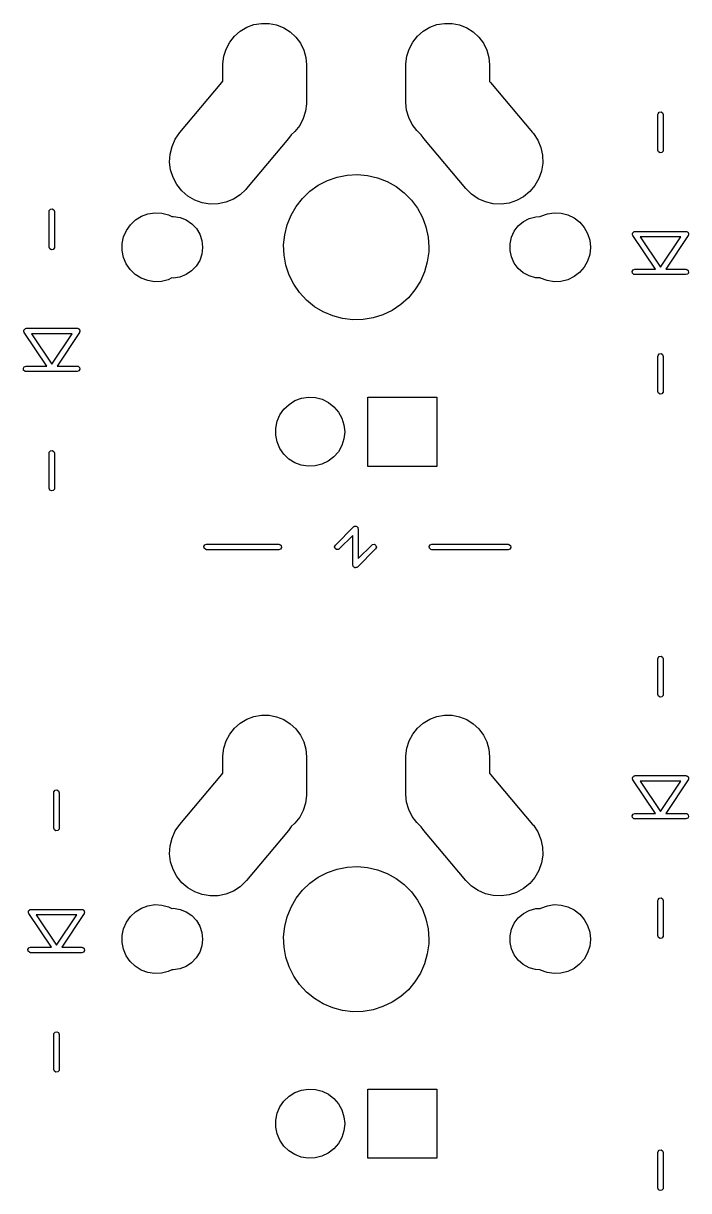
# Model space of a CAD drawing. Extents: x 0 to 132, y -20 to 105.
# Drawn here: x 94.83 to 113.15, y 42.56 to 74.7 of the extents above; entities that cross this region are included whole.
import ezdxf

# ---------------------------------------------------------------- set-up
doc = ezdxf.new("R2010")
doc.units = 0
doc.layers.add('BLACK', color=7, linetype='CONTINUOUS')

msp = doc.modelspace()

# ---------------------------------------------------------------- linework, layer by layer
at = {"layer": 'BLACK', "linetype": 'CONTINUOUS'}
for p, q in [((100.8, 74.4801), (100.981, 74.5877)), ((100.981, 74.5877), (101.178, 74.6606)), ((101.178, 74.6606), (101.386, 74.6962)), ((101.386, 74.6962), (101.596, 74.6934)), ((101.596, 74.6934), (101.803, 74.6524)), ((101.803, 74.6524), (101.998, 74.5744)), ((101.998, 74.5744), (102.176, 74.4621)), ((105.84, 74.4801), (106.021, 74.5877)), ((106.021, 74.5877), (106.218, 74.6606)), ((106.218, 74.6606), (106.426, 74.6962)), ((106.426, 74.6962), (106.636, 74.6934)), ((106.636, 74.6934), (106.843, 74.6524)), ((106.843, 74.6524), (107.038, 74.5744)), ((107.038, 74.5744), (107.216, 74.4621)), ((100.512, 74.1761), (100.642, 74.3414)), ((100.642, 74.3414), (100.8, 74.4801)), ((102.176, 74.4621), (102.331, 74.3192)), ((102.331, 74.3192), (102.457, 74.1506)), ((105.552, 74.1761), (105.682, 74.3414)), ((105.682, 74.3414), (105.84, 74.4801)), ((107.216, 74.4621), (107.371, 74.3192)), ((107.371, 74.3192), (107.497, 74.1506)), ((100.351, 73.7888), (100.414, 73.9898)), ((100.414, 73.9898), (100.512, 74.1761)), ((102.457, 74.1506), (102.55, 73.9619)), ((102.55, 73.9619), (102.607, 73.7593)), ((105.391, 73.7888), (105.454, 73.9898)), ((105.454, 73.9898), (105.552, 74.1761)), ((107.497, 74.1506), (107.59, 73.9619)), ((107.59, 73.9619), (107.647, 73.7593)), ((100.326, 73.5799), (100.351, 73.7888)), ((102.607, 73.7593), (102.626, 73.5497)), ((105.366, 73.5799), (105.391, 73.7888)), ((107.647, 73.7593), (107.666, 73.5497)), ((100.326, 73.5498), (100.326, 73.5799)), ((100.326, 73.1017), (100.326, 73.5498)), ((102.626, 73.5497), (102.626, 72.5127)), ((105.366, 73.5498), (105.366, 73.5799)), ((105.366, 72.5127), (105.366, 73.5498)), ((107.666, 73.5497), (107.666, 73.0988)), ((99.1382, 71.6894), (100.295, 73.0683)), ((100.295, 73.0683), (100.316, 73.0921)), ((100.316, 73.0921), (100.326, 73.1017)), ((107.666, 73.0988), (107.697, 73.0683)), ((107.697, 73.0683), (108.854, 71.6894)), ((102.626, 72.4826), (102.601, 72.2737)), ((102.626, 72.5127), (102.626, 72.4826)), ((105.385, 72.3032), (105.366, 72.5127)), ((102.538, 72.0727), (102.44, 71.8864)), ((102.601, 72.2737), (102.538, 72.0727)), ((105.442, 72.1006), (105.385, 72.3032)), ((105.535, 71.9119), (105.442, 72.1006)), ((112.303, 72.1825), (112.308, 72.2082)), ((112.303, 71.2046), (112.303, 72.1825)), ((112.308, 72.2082), (112.341, 72.2475)), ((112.341, 72.2475), (112.391, 72.2564)), ((112.391, 72.2564), (112.435, 72.2307)), ((112.435, 72.2307), (112.453, 72.1825)), ((112.453, 72.1825), (112.453, 71.2046)), ((99.013, 71.5089), (99.1382, 71.6894)), ((102.31, 71.7211), (102.206, 71.6298)), ((102.44, 71.8864), (102.31, 71.7211)), ((105.661, 71.7433), (105.535, 71.9119)), ((105.789, 71.6253), (105.661, 71.7433)), ((108.854, 71.6894), (108.874, 71.6651)), ((98.9228, 71.3087), (99.013, 71.5089)), ((102.134, 71.5256), (100.977, 70.1467)), ((102.206, 71.6298), (102.134, 71.5256)), ((105.838, 71.5499), (105.789, 71.6253)), ((105.858, 71.5256), (105.838, 71.5499)), ((107.015, 70.1467), (105.858, 71.5256)), ((108.874, 71.6651), (108.994, 71.4814)), ((108.994, 71.4814), (109.079, 71.2789)), ((98.8582, 70.8762), (98.8706, 71.0954)), ((98.8706, 71.0954), (98.9228, 71.3087)), ((109.079, 71.2789), (109.126, 71.0643)), ((109.126, 71.0643), (109.132, 70.8448)), ((112.321, 71.1564), (112.303, 71.2046)), ((112.365, 71.1307), (112.321, 71.1564)), ((112.415, 71.1396), (112.365, 71.1307)), ((112.448, 71.1789), (112.415, 71.1396)), ((112.453, 71.2046), (112.448, 71.1789)), ((98.8859, 70.6583), (98.8582, 70.8762)), ((109.132, 70.8448), (109.099, 70.6277)), ((98.9528, 70.4492), (98.8859, 70.6583)), ((99.0568, 70.2557), (98.9528, 70.4492)), ((103.202, 70.3668), (103.468, 70.4604)), ((103.468, 70.4604), (103.745, 70.5155)), ((103.745, 70.5155), (104.027, 70.531)), ((104.027, 70.531), (104.309, 70.5066)), ((104.309, 70.5066), (104.584, 70.4428)), ((104.584, 70.4428), (104.848, 70.3409)), ((109.027, 70.4204), (108.918, 70.2297)), ((109.099, 70.6277), (109.027, 70.4204)), ((99.1942, 70.0845), (99.0568, 70.2557)), ((99.3606, 69.9411), (99.1942, 70.0845)), ((100.956, 70.1229), (100.796, 69.9724)), ((100.977, 70.1467), (100.956, 70.1229)), ((102.517, 69.8773), (102.721, 70.0723)), ((102.721, 70.0723), (102.951, 70.2365)), ((102.951, 70.2365), (103.202, 70.3668)), ((104.848, 70.3409), (105.094, 70.2029)), ((105.094, 70.2029), (105.319, 70.0315)), ((107.171, 69.9921), (107.015, 70.1467)), ((108.918, 70.2297), (108.776, 70.0621)), ((99.5503, 69.8305), (99.3606, 69.9411)), ((99.757, 69.7563), (99.5503, 69.8305)), ((99.9737, 69.721), (99.757, 69.7563)), ((100.408, 69.7705), (100.193, 69.7258)), ((100.612, 69.8536), (100.408, 69.7705)), ((100.796, 69.9724), (100.612, 69.8536)), ((102.342, 69.6554), (102.517, 69.8773)), ((105.319, 70.0315), (105.517, 69.8301)), ((105.517, 69.8301), (105.685, 69.6029)), ((107.353, 69.8685), (107.171, 69.9921)), ((107.554, 69.7801), (107.353, 69.8685)), ((107.768, 69.7297), (107.554, 69.7801)), ((108.204, 69.7488), (107.987, 69.7192)), ((108.413, 69.8176), (108.204, 69.7488)), ((108.606, 69.9232), (108.413, 69.8176)), ((108.776, 70.0621), (108.606, 69.9232)), ((95.539, 69.5155), (95.5435, 69.5412)), ((95.539, 68.5376), (95.539, 69.5155)), ((95.5435, 69.5412), (95.5765, 69.5805)), ((95.5765, 69.5805), (95.627, 69.5894)), ((95.627, 69.5894), (95.6715, 69.5637)), ((95.6715, 69.5637), (95.689, 69.5155)), ((95.689, 69.5155), (95.689, 68.5376)), ((98.0795, 69.3851), (98.2597, 69.4514)), ((98.2597, 69.4514), (98.4496, 69.4801)), ((98.4496, 69.4801), (98.6413, 69.4701)), ((98.6413, 69.4701), (98.8271, 69.4217)), ((100.193, 69.7258), (99.9737, 69.721)), ((102.2, 69.4111), (102.342, 69.6554)), ((105.685, 69.6029), (105.819, 69.3543)), ((107.987, 69.7192), (107.768, 69.7297)), ((109.08, 69.3851), (109.26, 69.4514)), ((109.26, 69.4514), (109.45, 69.4801)), ((109.45, 69.4801), (109.641, 69.4701)), ((109.641, 69.4701), (109.827, 69.4217)), ((97.6667, 68.9947), (97.7769, 69.152)), ((97.7769, 69.152), (97.9164, 69.2839)), ((97.9164, 69.2839), (98.0795, 69.3851)), ((98.8271, 69.4217), (98.9169, 69.3775)), ((98.9169, 69.3775), (98.9634, 69.3799)), ((98.9634, 69.3799), (99.1446, 69.3499)), ((99.1446, 69.3499), (99.3151, 69.2818)), ((99.3151, 69.2818), (99.4669, 69.1786)), ((99.4669, 69.1786), (99.593, 69.0452)), ((102.026, 68.8751), (102.094, 69.1493)), ((102.094, 69.1493), (102.2, 69.4111)), ((105.819, 69.3543), (105.917, 69.0892)), ((108.349, 68.9716), (108.46, 69.1174)), ((108.46, 69.1174), (108.601, 69.2359)), ((108.601, 69.2359), (108.763, 69.3216)), ((108.763, 69.3216), (108.94, 69.3703)), ((108.94, 69.3703), (109.066, 69.3769)), ((109.066, 69.3769), (109.08, 69.3851)), ((109.827, 69.4217), (109.999, 69.3369)), ((109.999, 69.3369), (110.151, 69.2192)), ((110.151, 69.2192), (110.276, 69.0734)), ((97.5512, 68.6306), (97.5905, 68.8185)), ((97.5905, 68.8185), (97.6667, 68.9947)), ((99.593, 69.0452), (99.6876, 68.8878)), ((99.6876, 68.8878), (99.7462, 68.7138)), ((101.997, 68.5941), (102.026, 68.8751)), ((105.917, 69.0892), (105.976, 68.8131)), ((105.976, 68.8131), (105.996, 68.5312)), ((108.231, 68.626), (108.271, 68.8052)), ((108.271, 68.8052), (108.349, 68.9716)), ((110.276, 69.0734), (110.369, 68.9055)), ((110.369, 68.9055), (110.427, 68.7223)), ((111.606, 68.9062), (111.611, 68.9155)), ((111.608, 68.8908), (111.606, 68.9062)), ((111.607, 68.8752), (111.608, 68.8908)), ((111.614, 68.8586), (111.607, 68.8752)), ((111.611, 68.9155), (111.612, 68.9263)), ((111.612, 68.9263), (111.623, 68.9371)), ((111.615, 68.8557), (111.614, 68.8586)), ((111.616, 68.8547), (111.615, 68.8557)), ((111.617, 68.8514), (111.616, 68.8547)), ((112.237, 67.9268), (111.617, 68.8514)), ((111.623, 68.9371), (111.631, 68.9507)), ((111.631, 68.9507), (111.641, 68.9543)), ((111.641, 68.9543), (111.649, 68.9618)), ((111.649, 68.9618), (111.665, 68.9628)), ((111.665, 68.9628), (111.679, 68.9682)), ((111.679, 68.9682), (113.076, 68.9682)), ((111.82, 68.8182), (112.38, 67.9836)), ((112.936, 68.8182), (111.82, 68.8182)), ((112.38, 67.9836), (112.936, 68.8182)), ((113.139, 68.8516), (112.522, 67.9268)), ((113.076, 68.9682), (113.08, 68.9676)), ((113.08, 68.9676), (113.081, 68.968)), ((113.081, 68.968), (113.084, 68.9669)), ((113.084, 68.9669), (113.102, 68.9637)), ((113.102, 68.9637), (113.114, 68.9537)), ((113.114, 68.9537), (113.128, 68.9474)), ((113.128, 68.9474), (113.133, 68.9377)), ((113.133, 68.9377), (113.141, 68.9307)), ((113.143, 68.8667), (113.139, 68.8516)), ((113.141, 68.9307), (113.144, 68.9154)), ((113.15, 68.8802), (113.143, 68.8667)), ((113.144, 68.9154), (113.151, 68.9014)), ((113.151, 68.9014), (113.148, 68.8909)), ((113.148, 68.8909), (113.15, 68.8802)), ((95.5565, 68.4894), (95.539, 68.5376)), ((95.601, 68.4637), (95.5565, 68.4894)), ((95.6515, 68.4726), (95.601, 68.4637)), ((95.6845, 68.5119), (95.6515, 68.4726)), ((95.689, 68.5376), (95.6845, 68.5119)), ((97.5505, 68.4385), (97.5512, 68.6306)), ((99.766, 68.5253), (99.7449, 68.3429)), ((99.7462, 68.7138), (99.766, 68.5312)), ((99.766, 68.5312), (99.766, 68.5253)), ((102.008, 68.3118), (101.997, 68.5941)), ((105.996, 68.5312), (105.992, 68.4057)), ((108.231, 68.4424), (108.231, 68.626)), ((110.446, 68.5246), (110.425, 68.3337)), ((110.427, 68.7223), (110.446, 68.5312)), ((110.446, 68.5312), (110.446, 68.5246)), ((97.5885, 68.2503), (97.5505, 68.4385)), ((97.6635, 68.0736), (97.5885, 68.2503)), ((99.6851, 68.1693), (99.5894, 68.0126)), ((99.7449, 68.3429), (99.6851, 68.1693)), ((102.059, 68.0339), (102.008, 68.3118)), ((105.992, 68.4057), (105.954, 68.1257)), ((108.269, 68.2629), (108.231, 68.4424)), ((108.346, 68.096), (108.269, 68.2629)), ((110.367, 68.1509), (110.272, 67.9836)), ((110.425, 68.3337), (110.367, 68.1509)), ((97.7725, 67.9155), (97.6635, 68.0736)), ((97.9111, 67.7826), (97.7725, 67.9155)), ((99.4624, 67.8801), (99.3098, 67.778)), ((99.5894, 68.0126), (99.4624, 67.8801)), ((102.148, 67.7659), (102.059, 68.0339)), ((105.878, 67.8538), (105.764, 67.5954)), ((105.954, 68.1257), (105.878, 67.8538)), ((108.456, 67.9494), (108.346, 68.096)), ((108.596, 67.8299), (108.456, 67.9494)), ((108.758, 67.7431), (108.596, 67.8299)), ((110.146, 67.8387), (109.994, 67.7221)), ((110.272, 67.9836), (110.146, 67.8387)), ((111.593, 67.8648), (111.619, 67.9093)), ((111.602, 67.8143), (111.593, 67.8648)), ((111.619, 67.9093), (111.667, 67.9268)), ((111.667, 67.9268), (112.237, 67.9268)), ((112.522, 67.9268), (113.076, 67.9268)), ((113.076, 67.9268), (113.102, 67.9223)), ((113.102, 67.9223), (113.141, 67.8893)), ((113.15, 67.8388), (113.125, 67.7943)), ((113.141, 67.8893), (113.15, 67.8388)), ((98.0736, 67.6803), (97.9111, 67.7826)), ((98.2533, 67.6128), (98.0736, 67.6803)), ((98.443, 67.5827), (98.2533, 67.6128)), ((98.6348, 67.5914), (98.443, 67.5827)), ((98.8209, 67.6385), (98.6348, 67.5914)), ((98.9164, 67.6847), (98.8209, 67.6385)), ((98.9575, 67.6823), (98.9164, 67.6847)), ((99.1389, 67.711), (98.9575, 67.6823)), ((99.3098, 67.778), (99.1389, 67.711)), ((102.275, 67.5132), (102.148, 67.7659)), ((102.435, 67.2808), (102.275, 67.5132)), ((105.764, 67.5954), (105.614, 67.3557)), ((108.934, 67.6932), (108.758, 67.7431)), ((109.066, 67.6853), (108.934, 67.6932)), ((109.074, 67.6803), (109.066, 67.6853)), ((109.253, 67.6128), (109.074, 67.6803)), ((109.443, 67.5827), (109.253, 67.6128)), ((109.635, 67.5914), (109.443, 67.5827)), ((109.821, 67.6385), (109.635, 67.5914)), ((109.994, 67.7221), (109.821, 67.6385)), ((111.641, 67.7813), (111.602, 67.8143)), ((111.667, 67.7768), (111.641, 67.7813)), ((113.076, 67.7768), (111.667, 67.7768)), ((113.125, 67.7943), (113.076, 67.7768)), ((102.627, 67.0733), (102.435, 67.2808)), ((105.614, 67.3557), (105.432, 67.1394)), ((102.846, 66.895), (102.627, 67.0733)), ((103.088, 66.7492), (102.846, 66.895)), ((105.222, 66.9509), (104.987, 66.794)), ((105.432, 67.1394), (105.222, 66.9509)), ((103.348, 66.6391), (103.088, 66.7492)), ((103.621, 66.5667), (103.348, 66.6391)), ((103.902, 66.5335), (103.621, 66.5667)), ((104.184, 66.5401), (103.902, 66.5335)), ((104.463, 66.5865), (104.184, 66.5401)), ((104.732, 66.6717), (104.463, 66.5865)), ((104.987, 66.794), (104.732, 66.6717)), ((94.8416, 66.2392), (94.847, 66.2485)), ((94.8444, 66.2238), (94.8416, 66.2392)), ((94.8427, 66.2082), (94.8444, 66.2238)), ((94.847, 66.2485), (94.8482, 66.2593)), ((94.8482, 66.2593), (94.8595, 66.2701)), ((94.8595, 66.2701), (94.8673, 66.2837)), ((94.8673, 66.2837), (94.8774, 66.2873)), ((94.8774, 66.2873), (94.8852, 66.2948)), ((94.8852, 66.2948), (94.9008, 66.2958)), ((94.9008, 66.2958), (94.9155, 66.3012)), ((94.9155, 66.3012), (96.3125, 66.3012)), ((96.3125, 66.3012), (96.3158, 66.3006)), ((96.3158, 66.3006), (96.3173, 66.301)), ((96.3173, 66.301), (96.32, 66.2999)), ((96.32, 66.2999), (96.3382, 66.2967)), ((96.3382, 66.2967), (96.3501, 66.2867)), ((96.3501, 66.2867), (96.3643, 66.2804)), ((96.3643, 66.2804), (96.3691, 66.2707)), ((96.3691, 66.2707), (96.3775, 66.2637)), ((96.3775, 66.2637), (96.3802, 66.2484)), ((96.3864, 66.2132), (96.3786, 66.1997)), ((96.3802, 66.2484), (96.387, 66.2344)), ((96.387, 66.2344), (96.3845, 66.2239)), ((96.3845, 66.2239), (96.3864, 66.2132)), ((94.85, 66.1916), (94.8427, 66.2082)), ((94.8505, 66.1887), (94.85, 66.1916)), ((94.8518, 66.1877), (94.8505, 66.1887)), ((94.8532, 66.1844), (94.8518, 66.1877)), ((95.4734, 65.2598), (94.8532, 66.1844)), ((95.0561, 66.1512), (95.6159, 65.3166)), ((96.1724, 66.1512), (95.0561, 66.1512)), ((95.6159, 65.3166), (96.1724, 66.1512)), ((96.3749, 66.1846), (95.7584, 65.2598)), ((96.3786, 66.1997), (96.3749, 66.1846)), ((112.308, 65.5534), (112.341, 65.5927)), ((112.341, 65.5927), (112.391, 65.6016)), ((112.391, 65.6016), (112.435, 65.5759)), ((112.435, 65.5759), (112.453, 65.5277)), ((94.8546, 65.2423), (94.9028, 65.2598)), ((94.9028, 65.2598), (95.4734, 65.2598)), ((95.7584, 65.2598), (96.3125, 65.2598)), ((96.3125, 65.2598), (96.3382, 65.2553)), ((96.3382, 65.2553), (96.3775, 65.2223)), ((112.303, 65.5277), (112.308, 65.5534)), ((112.303, 64.5625), (112.303, 65.5277)), ((112.453, 65.5277), (112.453, 64.5625)), ((94.8289, 65.1978), (94.8546, 65.2423)), ((94.8378, 65.1473), (94.8289, 65.1978)), ((94.8771, 65.1143), (94.8378, 65.1473)), ((94.9028, 65.1098), (94.8771, 65.1143)), ((96.3125, 65.1098), (94.9028, 65.1098)), ((96.3607, 65.1273), (96.3125, 65.1098)), ((96.3864, 65.1718), (96.3607, 65.1273)), ((96.3775, 65.2223), (96.3864, 65.1718)), ((102.145, 64.2059), (102.308, 64.3074)), ((102.308, 64.3074), (102.489, 64.3738)), ((102.489, 64.3738), (102.679, 64.4026)), ((102.679, 64.4026), (102.872, 64.3925)), ((102.872, 64.3925), (103.058, 64.344)), ((103.058, 64.344), (103.231, 64.259)), ((104.313, 62.4987), (104.313, 64.4038)), ((104.313, 64.4038), (106.218, 64.4038)), ((106.218, 64.4038), (106.218, 62.4987)), ((112.321, 64.5143), (112.303, 64.5625)), ((112.365, 64.4886), (112.321, 64.5143)), ((112.415, 64.4975), (112.365, 64.4886)), ((112.448, 64.5368), (112.415, 64.4975)), ((112.453, 64.5625), (112.448, 64.5368)), ((101.895, 63.9159), (102.005, 64.0736)), ((102.005, 64.0736), (102.145, 64.2059)), ((103.231, 64.259), (103.383, 64.141)), ((103.383, 64.141), (103.508, 63.9949)), ((103.508, 63.9949), (103.601, 63.8265)), ((101.779, 63.5508), (101.818, 63.7393)), ((101.818, 63.7393), (101.895, 63.9159)), ((103.601, 63.8265), (103.659, 63.6428)), ((103.659, 63.6428), (103.678, 63.4512)), ((101.778, 63.3583), (101.779, 63.5508)), ((101.816, 63.1696), (101.778, 63.3583)), ((103.678, 63.4446), (103.658, 63.2532)), ((103.678, 63.4512), (103.678, 63.4446)), ((101.891, 62.9924), (101.816, 63.1696)), ((103.599, 63.0699), (103.504, 62.9022)), ((103.658, 63.2532), (103.599, 63.0699)), ((95.539, 62.8607), (95.5435, 62.8864)), ((95.539, 61.8955), (95.539, 62.8607)), ((95.5435, 62.8864), (95.5765, 62.9257)), ((95.5765, 62.9257), (95.627, 62.9346)), ((95.627, 62.9346), (95.6715, 62.9089)), ((95.6715, 62.9089), (95.689, 62.8607)), ((95.689, 62.8607), (95.689, 61.8955)), ((102.001, 62.8339), (101.891, 62.9924)), ((102.14, 62.7007), (102.001, 62.8339)), ((102.302, 62.5981), (102.14, 62.7007)), ((103.378, 62.7569), (103.225, 62.64)), ((103.504, 62.9022), (103.378, 62.7569)), ((102.483, 62.5304), (102.302, 62.5981)), ((102.673, 62.5002), (102.483, 62.5304)), ((102.865, 62.509), (102.673, 62.5002)), ((103.052, 62.5562), (102.865, 62.509)), ((103.225, 62.64), (103.052, 62.5562)), ((106.218, 62.4987), (104.313, 62.4987)), ((95.5565, 61.8473), (95.539, 61.8955)), ((95.601, 61.8216), (95.5565, 61.8473)), ((95.6515, 61.8305), (95.601, 61.8216)), ((95.6845, 61.8698), (95.6515, 61.8305)), ((95.689, 61.8955), (95.6845, 61.8698)), ((103.423, 60.3325), (103.923, 60.8325)), ((103.923, 60.8325), (103.936, 60.8419)), ((103.936, 60.8419), (103.939, 60.8445)), ((103.939, 60.8445), (103.94, 60.8448)), ((103.94, 60.8448), (103.944, 60.8475)), ((103.944, 60.8475), (103.967, 60.8494)), ((103.967, 60.8494), (103.989, 60.8534)), ((103.989, 60.8534), (103.992, 60.8516)), ((103.992, 60.8516), (103.995, 60.8519)), ((103.995, 60.8519), (104.014, 60.839)), ((104.014, 60.839), (104.033, 60.8277)), ((104.033, 60.8277), (104.035, 60.8245)), ((104.035, 60.8245), (104.037, 60.8225)), ((104.037, 60.8225), (104.043, 60.8007)), ((104.043, 60.8007), (104.051, 60.7795)), ((104.051, 60.7795), (104.051, 59.9606)), ((103.901, 60.5984), (103.529, 60.2265)), ((103.901, 59.7795), (103.901, 60.5984)), ((99.8021, 60.2925), (99.8278, 60.337)), ((99.811, 60.242), (99.8021, 60.2925)), ((99.8503, 60.209), (99.811, 60.242)), ((99.8278, 60.337), (99.876, 60.3545)), ((99.876, 60.2045), (99.8503, 60.209)), ((99.876, 60.3545), (101.866, 60.3545)), ((101.866, 60.2045), (99.876, 60.2045)), ((101.866, 60.3545), (101.892, 60.35)), ((101.914, 60.222), (101.866, 60.2045)), ((101.892, 60.35), (101.931, 60.317)), ((101.94, 60.2665), (101.914, 60.222)), ((101.931, 60.317), (101.94, 60.2665)), ((103.401, 60.286), (103.423, 60.3325)), ((103.415, 60.2365), (103.401, 60.286)), ((103.457, 60.2071), (103.415, 60.2365)), ((103.508, 60.2115), (103.457, 60.2071)), ((103.529, 60.2265), (103.508, 60.2115)), ((104.529, 60.2265), (104.029, 59.7265)), ((104.051, 59.9606), (104.423, 60.3325)), ((104.423, 60.3325), (104.444, 60.3475)), ((104.444, 60.3475), (104.495, 60.3519)), ((104.495, 60.3519), (104.537, 60.3225)), ((104.551, 60.273), (104.529, 60.2265)), ((104.537, 60.3225), (104.551, 60.273)), ((106.002, 60.2925), (106.028, 60.337)), ((106.011, 60.242), (106.002, 60.2925)), ((106.05, 60.209), (106.011, 60.242)), ((106.028, 60.337), (106.076, 60.3545)), ((106.076, 60.2045), (106.05, 60.209)), ((106.076, 60.3545), (108.176, 60.3545)), ((108.176, 60.2045), (106.076, 60.2045)), ((108.176, 60.3545), (108.202, 60.35)), ((108.224, 60.222), (108.176, 60.2045)), ((108.202, 60.35), (108.241, 60.317)), ((108.25, 60.2665), (108.224, 60.222)), ((108.241, 60.317), (108.25, 60.2665)), ((103.909, 59.7583), (103.901, 59.7795)), ((103.915, 59.7365), (103.909, 59.7583)), ((103.917, 59.7345), (103.915, 59.7365)), ((103.919, 59.7313), (103.917, 59.7345)), ((103.938, 59.72), (103.919, 59.7313)), ((103.957, 59.7071), (103.938, 59.72)), ((103.96, 59.7074), (103.957, 59.7071)), ((103.963, 59.7056), (103.96, 59.7074)), ((103.985, 59.7096), (103.963, 59.7056)), ((104.008, 59.7115), (103.985, 59.7096)), ((104.012, 59.7142), (104.008, 59.7115)), ((104.013, 59.7145), (104.012, 59.7142)), ((104.016, 59.7171), (104.013, 59.7145)), ((104.029, 59.7265), (104.016, 59.7171)), ((112.303, 57.1965), (112.308, 57.2222)), ((112.308, 57.2222), (112.341, 57.2615)), ((112.341, 57.2615), (112.391, 57.2704)), ((112.391, 57.2704), (112.435, 57.2447)), ((112.435, 57.2447), (112.453, 57.1965)), ((112.303, 56.2186), (112.303, 57.1965)), ((112.453, 57.1965), (112.453, 56.2186)), ((112.321, 56.1704), (112.303, 56.2186)), ((112.365, 56.1447), (112.321, 56.1704)), ((112.415, 56.1536), (112.365, 56.1447)), ((112.448, 56.1929), (112.415, 56.1536)), ((112.453, 56.2186), (112.448, 56.1929)), ((100.981, 55.5377), (101.178, 55.6106)), ((101.178, 55.6106), (101.386, 55.6462)), ((101.386, 55.6462), (101.596, 55.6434)), ((101.596, 55.6434), (101.803, 55.6024)), ((106.021, 55.5377), (106.218, 55.6106)), ((106.218, 55.6106), (106.426, 55.6462)), ((106.426, 55.6462), (106.636, 55.6434)), ((106.636, 55.6434), (106.843, 55.6024)), ((100.512, 55.1261), (100.642, 55.2914)), ((100.642, 55.2914), (100.8, 55.4301)), ((100.8, 55.4301), (100.981, 55.5377)), ((101.803, 55.6024), (101.998, 55.5244)), ((101.998, 55.5244), (102.176, 55.4121)), ((102.176, 55.4121), (102.331, 55.2692)), ((105.552, 55.1261), (105.682, 55.2914)), ((105.682, 55.2914), (105.84, 55.4301)), ((105.84, 55.4301), (106.021, 55.5377)), ((106.843, 55.6024), (107.038, 55.5244)), ((107.038, 55.5244), (107.216, 55.4121)), ((107.216, 55.4121), (107.371, 55.2692)), ((100.414, 54.9398), (100.512, 55.1261)), ((102.331, 55.2692), (102.457, 55.1006)), ((102.457, 55.1006), (102.55, 54.9119)), ((105.454, 54.9398), (105.552, 55.1261)), ((107.371, 55.2692), (107.497, 55.1006)), ((107.497, 55.1006), (107.59, 54.9119)), ((100.326, 54.5299), (100.351, 54.7388)), ((100.351, 54.7388), (100.414, 54.9398)), ((102.55, 54.9119), (102.607, 54.7093)), ((102.607, 54.7093), (102.626, 54.4997)), ((105.366, 54.5299), (105.391, 54.7388)), ((105.391, 54.7388), (105.454, 54.9398)), ((107.59, 54.9119), (107.647, 54.7093)), ((107.647, 54.7093), (107.666, 54.4997)), ((100.326, 54.4997), (100.326, 54.5299)), ((100.326, 54.0517), (100.326, 54.4997)), ((102.626, 54.4997), (102.626, 53.4627)), ((105.366, 54.4997), (105.366, 54.5299)), ((105.366, 53.4627), (105.366, 54.4997)), ((107.666, 54.4997), (107.666, 54.0488)), ((99.1382, 52.6394), (100.295, 54.0183)), ((100.295, 54.0183), (100.316, 54.0421)), ((100.316, 54.0421), (100.326, 54.0517)), ((107.666, 54.0488), (107.697, 54.0183)), ((107.697, 54.0183), (108.854, 52.6394)), ((111.606, 53.9202), (111.611, 53.9295)), ((111.608, 53.9048), (111.606, 53.9202)), ((111.607, 53.8892), (111.608, 53.9048)), ((111.614, 53.8726), (111.607, 53.8892)), ((111.611, 53.9295), (111.612, 53.9403)), ((111.612, 53.9403), (111.623, 53.9511)), ((111.615, 53.8697), (111.614, 53.8726)), ((111.616, 53.8687), (111.615, 53.8697)), ((111.617, 53.8654), (111.616, 53.8687)), ((112.237, 52.9408), (111.617, 53.8654)), ((111.623, 53.9511), (111.631, 53.9647)), ((111.631, 53.9647), (111.641, 53.9683)), ((111.641, 53.9683), (111.649, 53.9758)), ((111.649, 53.9758), (111.665, 53.9768)), ((111.665, 53.9768), (111.679, 53.9822)), ((111.679, 53.9822), (113.076, 53.9822)), ((111.82, 53.8322), (112.38, 52.9976)), ((112.936, 53.8322), (111.82, 53.8322)), ((112.38, 52.9976), (112.936, 53.8322)), ((113.139, 53.8656), (112.522, 52.9408)), ((113.076, 53.9822), (113.08, 53.9816)), ((113.08, 53.9816), (113.081, 53.982)), ((113.081, 53.982), (113.084, 53.9809)), ((113.084, 53.9809), (113.102, 53.9777)), ((113.102, 53.9777), (113.114, 53.9677)), ((113.114, 53.9677), (113.128, 53.9614)), ((113.128, 53.9614), (113.133, 53.9517)), ((113.133, 53.9517), (113.141, 53.9447)), ((113.143, 53.8807), (113.139, 53.8656)), ((113.141, 53.9447), (113.144, 53.9294)), ((113.15, 53.8942), (113.143, 53.8807)), ((113.144, 53.9294), (113.151, 53.9154)), ((113.151, 53.9154), (113.148, 53.9049)), ((113.148, 53.9049), (113.15, 53.8942)), ((95.666, 53.5135), (95.6705, 53.5392)), ((95.666, 52.5356), (95.666, 53.5135)), ((95.6705, 53.5392), (95.7035, 53.5785)), ((95.7035, 53.5785), (95.754, 53.5874)), ((95.754, 53.5874), (95.7985, 53.5617)), ((95.7985, 53.5617), (95.816, 53.5135)), ((95.816, 53.5135), (95.816, 52.5356)), ((102.626, 53.4326), (102.601, 53.2237)), ((102.626, 53.4627), (102.626, 53.4326)), ((105.385, 53.2532), (105.366, 53.4627)), ((102.601, 53.2237), (102.538, 53.0227)), ((105.442, 53.0506), (105.385, 53.2532)), ((105.535, 52.8619), (105.442, 53.0506)), ((102.44, 52.8364), (102.31, 52.6711)), ((102.538, 53.0227), (102.44, 52.8364)), ((105.661, 52.6932), (105.535, 52.8619)), ((111.593, 52.8788), (111.619, 52.9233)), ((111.602, 52.8283), (111.593, 52.8788)), ((111.641, 52.7953), (111.602, 52.8283)), ((111.619, 52.9233), (111.667, 52.9408)), ((111.667, 52.7908), (111.641, 52.7953)), ((111.667, 52.9408), (112.237, 52.9408)), ((113.076, 52.7908), (111.667, 52.7908)), ((112.522, 52.9408), (113.076, 52.9408)), ((113.076, 52.9408), (113.102, 52.9363)), ((113.125, 52.8083), (113.076, 52.7908)), ((113.102, 52.9363), (113.141, 52.9033)), ((113.15, 52.8528), (113.125, 52.8083)), ((113.141, 52.9033), (113.15, 52.8528)), ((95.6835, 52.4874), (95.666, 52.5356)), ((95.728, 52.4617), (95.6835, 52.4874)), ((95.7785, 52.4706), (95.728, 52.4617)), ((95.8115, 52.5099), (95.7785, 52.4706)), ((95.816, 52.5356), (95.8115, 52.5099)), ((98.9228, 52.2587), (99.013, 52.4589)), ((99.013, 52.4589), (99.1382, 52.6394)), ((102.134, 52.4756), (100.977, 51.0967)), ((102.206, 52.5798), (102.134, 52.4756)), ((102.31, 52.6711), (102.206, 52.5798)), ((105.789, 52.5753), (105.661, 52.6932)), ((105.838, 52.4999), (105.789, 52.5753)), ((105.858, 52.4756), (105.838, 52.4999)), ((107.015, 51.0967), (105.858, 52.4756)), ((108.854, 52.6394), (108.874, 52.6151)), ((108.874, 52.6151), (108.994, 52.4314)), ((108.994, 52.4314), (109.079, 52.2289)), ((98.8706, 52.0454), (98.9228, 52.2587)), ((109.079, 52.2289), (109.126, 52.0143)), ((98.8582, 51.8262), (98.8706, 52.0454)), ((98.8859, 51.6083), (98.8582, 51.8262)), ((109.132, 51.7948), (109.099, 51.5777)), ((109.126, 52.0143), (109.132, 51.7948)), ((98.9528, 51.3992), (98.8859, 51.6083)), ((103.468, 51.4104), (103.745, 51.4655)), ((103.745, 51.4655), (104.027, 51.481)), ((104.027, 51.481), (104.309, 51.4566)), ((104.309, 51.4566), (104.584, 51.3928)), ((109.099, 51.5777), (109.027, 51.3704)), ((99.0568, 51.2057), (98.9528, 51.3992)), ((99.1942, 51.0345), (99.0568, 51.2057)), ((102.721, 51.0223), (102.951, 51.1865)), ((102.951, 51.1865), (103.202, 51.3168)), ((103.202, 51.3168), (103.468, 51.4104)), ((104.584, 51.3928), (104.848, 51.2909)), ((104.848, 51.2909), (105.094, 51.1529)), ((105.094, 51.1529), (105.319, 50.9815)), ((108.918, 51.1797), (108.776, 51.0121)), ((109.027, 51.3704), (108.918, 51.1797)), ((99.3606, 50.8911), (99.1942, 51.0345)), ((99.5503, 50.7805), (99.3606, 50.8911)), ((100.612, 50.8036), (100.408, 50.7205)), ((100.796, 50.9224), (100.612, 50.8036)), ((100.956, 51.0729), (100.796, 50.9224)), ((100.977, 51.0967), (100.956, 51.0729)), ((102.342, 50.6054), (102.517, 50.8273)), ((102.517, 50.8273), (102.721, 51.0223)), ((105.319, 50.9815), (105.517, 50.7801)), ((107.171, 50.9421), (107.015, 51.0967)), ((107.353, 50.8185), (107.171, 50.9421)), ((107.554, 50.7301), (107.353, 50.8185)), ((108.606, 50.8732), (108.413, 50.7676)), ((108.776, 51.0121), (108.606, 50.8732)), ((99.757, 50.7063), (99.5503, 50.7805)), ((99.9737, 50.671), (99.757, 50.7063)), ((100.193, 50.6758), (99.9737, 50.671)), ((100.408, 50.7205), (100.193, 50.6758)), ((102.2, 50.3611), (102.342, 50.6054)), ((105.517, 50.7801), (105.685, 50.5529)), ((105.685, 50.5529), (105.819, 50.3043)), ((107.768, 50.6797), (107.554, 50.7301)), ((107.987, 50.6692), (107.768, 50.6797)), ((108.204, 50.6988), (107.987, 50.6692)), ((108.413, 50.7676), (108.204, 50.6988)), ((112.303, 50.5417), (112.308, 50.5674)), ((112.303, 49.5765), (112.303, 50.5417)), ((112.308, 50.5674), (112.341, 50.6067)), ((112.341, 50.6067), (112.391, 50.6156)), ((112.391, 50.6156), (112.435, 50.5899)), ((112.435, 50.5899), (112.453, 50.5417)), ((112.453, 50.5417), (112.453, 49.5765)), ((94.9686, 50.2372), (94.974, 50.2465)), ((94.9714, 50.2218), (94.9686, 50.2372)), ((94.9697, 50.2062), (94.9714, 50.2218)), ((94.977, 50.1896), (94.9697, 50.2062)), ((94.974, 50.2465), (94.9752, 50.2573)), ((94.9752, 50.2573), (94.9865, 50.2681)), ((94.9775, 50.1867), (94.977, 50.1896)), ((94.9788, 50.1857), (94.9775, 50.1867)), ((94.9802, 50.1824), (94.9788, 50.1857)), ((95.6004, 49.2578), (94.9802, 50.1824)), ((94.9865, 50.2681), (94.9943, 50.2817)), ((94.9943, 50.2817), (95.0044, 50.2853)), ((95.0044, 50.2853), (95.0122, 50.2928)), ((95.0122, 50.2928), (95.0278, 50.2938)), ((95.0278, 50.2938), (95.0425, 50.2992)), ((95.0425, 50.2992), (96.4395, 50.2992)), ((95.1831, 50.1492), (95.7429, 49.3146)), ((96.2994, 50.1492), (95.1831, 50.1492)), ((95.7429, 49.3146), (96.2994, 50.1492)), ((96.5019, 50.1826), (95.8854, 49.2578)), ((96.4395, 50.2992), (96.4428, 50.2986)), ((96.4428, 50.2986), (96.4443, 50.299)), ((96.4443, 50.299), (96.447, 50.2979)), ((96.447, 50.2979), (96.4652, 50.2947)), ((96.4652, 50.2947), (96.4771, 50.2847)), ((96.4771, 50.2847), (96.4913, 50.2784)), ((96.4913, 50.2784), (96.4961, 50.2687)), ((96.4961, 50.2687), (96.5045, 50.2617)), ((96.5056, 50.1977), (96.5019, 50.1826)), ((96.5045, 50.2617), (96.5072, 50.2464)), ((96.5134, 50.2112), (96.5056, 50.1977)), ((96.5072, 50.2464), (96.514, 50.2324)), ((96.514, 50.2324), (96.5115, 50.2219)), ((96.5115, 50.2219), (96.5134, 50.2112)), ((97.7769, 50.102), (97.9164, 50.2339)), ((97.9164, 50.2339), (98.0795, 50.3351)), ((98.0795, 50.3351), (98.2597, 50.4014)), ((98.2597, 50.4014), (98.4496, 50.4301)), ((98.4496, 50.4301), (98.6413, 50.4201)), ((98.6413, 50.4201), (98.8271, 50.3717)), ((98.8271, 50.3717), (98.9169, 50.3275)), ((98.9169, 50.3275), (98.9634, 50.3299)), ((98.9634, 50.3299), (99.1446, 50.2999)), ((99.1446, 50.2999), (99.3151, 50.2318)), ((99.3151, 50.2318), (99.4669, 50.1286)), ((102.094, 50.0993), (102.2, 50.3611)), ((105.819, 50.3043), (105.917, 50.0392)), ((108.46, 50.0674), (108.601, 50.1859)), ((108.601, 50.1859), (108.763, 50.2716)), ((108.763, 50.2716), (108.94, 50.3203)), ((108.94, 50.3203), (109.066, 50.3269)), ((109.066, 50.3269), (109.08, 50.3351)), ((109.08, 50.3351), (109.26, 50.4014)), ((109.26, 50.4014), (109.45, 50.4301)), ((109.45, 50.4301), (109.641, 50.4201)), ((109.641, 50.4201), (109.827, 50.3717)), ((109.827, 50.3717), (109.999, 50.2869)), ((109.999, 50.2869), (110.151, 50.1692)), ((110.151, 50.1692), (110.276, 50.0234)), ((97.5905, 49.7685), (97.6667, 49.9447)), ((97.6667, 49.9447), (97.7769, 50.102)), ((99.4669, 50.1286), (99.593, 49.9952)), ((99.593, 49.9952), (99.6876, 49.8378)), ((99.6876, 49.8378), (99.7462, 49.6638)), ((101.997, 49.5441), (102.026, 49.8251)), ((102.026, 49.8251), (102.094, 50.0993)), ((105.917, 50.0392), (105.976, 49.7631)), ((108.271, 49.7552), (108.349, 49.9216)), ((108.349, 49.9216), (108.46, 50.0674)), ((110.276, 50.0234), (110.369, 49.8555)), ((110.369, 49.8555), (110.427, 49.6723)), ((97.5505, 49.3885), (97.5512, 49.5806)), ((97.5512, 49.5806), (97.5905, 49.7685)), ((99.7462, 49.6638), (99.766, 49.4812)), ((102.008, 49.2618), (101.997, 49.5441)), ((105.976, 49.7631), (105.996, 49.4812)), ((108.231, 49.576), (108.271, 49.7552)), ((108.231, 49.3924), (108.231, 49.576)), ((110.427, 49.6723), (110.446, 49.4812)), ((112.321, 49.5283), (112.303, 49.5765)), ((112.365, 49.5026), (112.321, 49.5283)), ((112.415, 49.5115), (112.365, 49.5026)), ((112.448, 49.5508), (112.415, 49.5115)), ((112.453, 49.5765), (112.448, 49.5508)), ((94.9559, 49.1958), (94.9816, 49.2403)), ((94.9648, 49.1453), (94.9559, 49.1958)), ((94.9816, 49.2403), (95.0298, 49.2578)), ((95.0298, 49.2578), (95.6004, 49.2578)), ((95.8854, 49.2578), (96.4395, 49.2578)), ((96.4395, 49.2578), (96.4652, 49.2533)), ((96.4652, 49.2533), (96.5045, 49.2203)), ((96.5045, 49.2203), (96.5134, 49.1698)), ((97.5885, 49.2003), (97.5505, 49.3885)), ((97.6635, 49.0236), (97.5885, 49.2003)), ((99.7449, 49.2929), (99.6851, 49.1193)), ((99.766, 49.4753), (99.7449, 49.2929)), ((99.766, 49.4812), (99.766, 49.4753)), ((102.059, 48.9839), (102.008, 49.2618)), ((105.992, 49.3557), (105.954, 49.0757)), ((105.996, 49.4812), (105.992, 49.3557)), ((108.269, 49.2129), (108.231, 49.3924)), ((108.346, 49.046), (108.269, 49.2129)), ((110.425, 49.2837), (110.367, 49.1009)), ((110.446, 49.4746), (110.425, 49.2837)), ((110.446, 49.4812), (110.446, 49.4746)), ((95.0041, 49.1123), (94.9648, 49.1453)), ((95.0298, 49.1078), (95.0041, 49.1123)), ((96.4395, 49.1078), (95.0298, 49.1078)), ((96.4877, 49.1253), (96.4395, 49.1078)), ((96.5134, 49.1698), (96.4877, 49.1253)), ((97.7725, 48.8655), (97.6635, 49.0236)), ((97.9111, 48.7326), (97.7725, 48.8655)), ((99.5894, 48.9626), (99.4624, 48.8301)), ((99.6851, 49.1193), (99.5894, 48.9626)), ((102.148, 48.7159), (102.059, 48.9839)), ((105.954, 49.0757), (105.878, 48.8038)), ((108.456, 48.8994), (108.346, 49.046)), ((108.596, 48.7799), (108.456, 48.8994)), ((110.272, 48.9336), (110.146, 48.7887)), ((110.367, 49.1009), (110.272, 48.9336)), ((98.0736, 48.6303), (97.9111, 48.7326)), ((98.2533, 48.5628), (98.0736, 48.6303)), ((98.443, 48.5327), (98.2533, 48.5628)), ((98.6348, 48.5414), (98.443, 48.5327)), ((98.8209, 48.5885), (98.6348, 48.5414)), ((98.9164, 48.6347), (98.8209, 48.5885)), ((98.9575, 48.6323), (98.9164, 48.6347)), ((99.1389, 48.661), (98.9575, 48.6323)), ((99.3098, 48.728), (99.1389, 48.661)), ((99.4624, 48.8301), (99.3098, 48.728)), ((102.275, 48.4632), (102.148, 48.7159)), ((105.764, 48.5454), (105.614, 48.3057)), ((105.878, 48.8038), (105.764, 48.5454)), ((108.758, 48.6931), (108.596, 48.7799)), ((108.934, 48.6432), (108.758, 48.6931)), ((109.066, 48.6353), (108.934, 48.6432)), ((109.074, 48.6303), (109.066, 48.6353)), ((109.253, 48.5628), (109.074, 48.6303)), ((109.443, 48.5327), (109.253, 48.5628)), ((109.635, 48.5414), (109.443, 48.5327)), ((109.821, 48.5885), (109.635, 48.5414)), ((109.994, 48.6721), (109.821, 48.5885)), ((110.146, 48.7887), (109.994, 48.6721)), ((102.435, 48.2308), (102.275, 48.4632)), ((102.627, 48.0233), (102.435, 48.2308)), ((105.614, 48.3057), (105.432, 48.0894)), ((102.846, 47.845), (102.627, 48.0233)), ((105.222, 47.9009), (104.987, 47.744)), ((105.432, 48.0894), (105.222, 47.9009)), ((103.088, 47.6992), (102.846, 47.845)), ((103.348, 47.5891), (103.088, 47.6992)), ((103.621, 47.5167), (103.348, 47.5891)), ((104.732, 47.6217), (104.463, 47.5365)), ((104.987, 47.744), (104.732, 47.6217)), ((103.902, 47.4835), (103.621, 47.5167)), ((104.184, 47.4901), (103.902, 47.4835)), ((104.463, 47.5365), (104.184, 47.4901)), ((95.7035, 46.9237), (95.754, 46.9326)), ((95.754, 46.9326), (95.7985, 46.9069)), ((95.666, 46.8587), (95.6705, 46.8844)), ((95.666, 45.8935), (95.666, 46.8587)), ((95.6705, 46.8844), (95.7035, 46.9237)), ((95.7985, 46.9069), (95.816, 46.8587)), ((95.816, 46.8587), (95.816, 45.8935)), ((95.6835, 45.8453), (95.666, 45.8935)), ((95.728, 45.8196), (95.6835, 45.8453)), ((95.7785, 45.8285), (95.728, 45.8196)), ((95.8115, 45.8678), (95.7785, 45.8285)), ((95.816, 45.8935), (95.8115, 45.8678)), ((102.308, 45.2574), (102.489, 45.3238)), ((102.489, 45.3238), (102.679, 45.3526)), ((102.679, 45.3526), (102.872, 45.3425)), ((102.872, 45.3425), (103.058, 45.294)), ((104.313, 43.4487), (104.313, 45.3537)), ((104.313, 45.3537), (106.218, 45.3537)), ((106.218, 45.3537), (106.218, 43.4487)), ((101.895, 44.8659), (102.005, 45.0236)), ((102.005, 45.0236), (102.145, 45.1559)), ((102.145, 45.1559), (102.308, 45.2574)), ((103.058, 45.294), (103.231, 45.209)), ((103.231, 45.209), (103.383, 45.091)), ((103.383, 45.091), (103.508, 44.9449)), ((101.779, 44.5008), (101.818, 44.6893)), ((101.818, 44.6893), (101.895, 44.8659)), ((103.508, 44.9449), (103.601, 44.7765)), ((103.601, 44.7765), (103.659, 44.5928)), ((101.778, 44.3083), (101.779, 44.5008)), ((103.678, 44.3946), (103.658, 44.2032)), ((103.659, 44.5928), (103.678, 44.4012)), ((103.678, 44.4012), (103.678, 44.3946)), ((101.816, 44.1196), (101.778, 44.3083)), ((101.891, 43.9424), (101.816, 44.1196)), ((103.658, 44.2032), (103.599, 44.0199)), ((102.001, 43.7839), (101.891, 43.9424)), ((102.14, 43.6507), (102.001, 43.7839)), ((103.504, 43.8522), (103.378, 43.7069)), ((103.599, 44.0199), (103.504, 43.8522)), ((102.302, 43.5481), (102.14, 43.6507)), ((102.483, 43.4804), (102.302, 43.5481)), ((102.673, 43.4502), (102.483, 43.4804)), ((102.865, 43.459), (102.673, 43.4502)), ((103.052, 43.5062), (102.865, 43.459)), ((103.225, 43.59), (103.052, 43.5062)), ((103.378, 43.7069), (103.225, 43.59)), ((106.218, 43.4487), (104.313, 43.4487)), ((112.303, 43.6075), (112.308, 43.6332)), ((112.303, 42.6296), (112.303, 43.6075)), ((112.308, 43.6332), (112.341, 43.6725)), ((112.341, 43.6725), (112.391, 43.6814)), ((112.391, 43.6814), (112.435, 43.6557)), ((112.435, 43.6557), (112.453, 43.6075)), ((112.453, 43.6075), (112.453, 42.6296)), ((112.321, 42.5814), (112.303, 42.6296)), ((112.365, 42.5557), (112.321, 42.5814)), ((112.415, 42.5646), (112.365, 42.5557)), ((112.448, 42.6039), (112.415, 42.5646)), ((112.453, 42.6296), (112.448, 42.6039))]:
    msp.add_line(p, q, dxfattribs=at)

doc.saveas('drawing.dxf')
